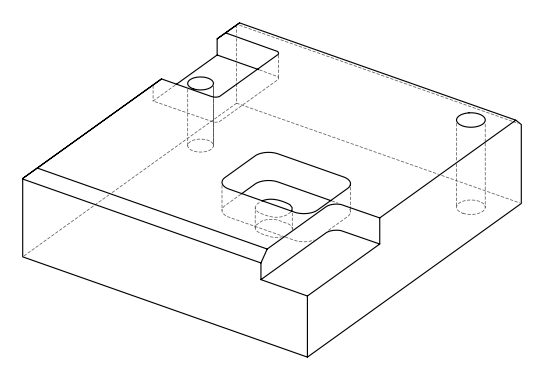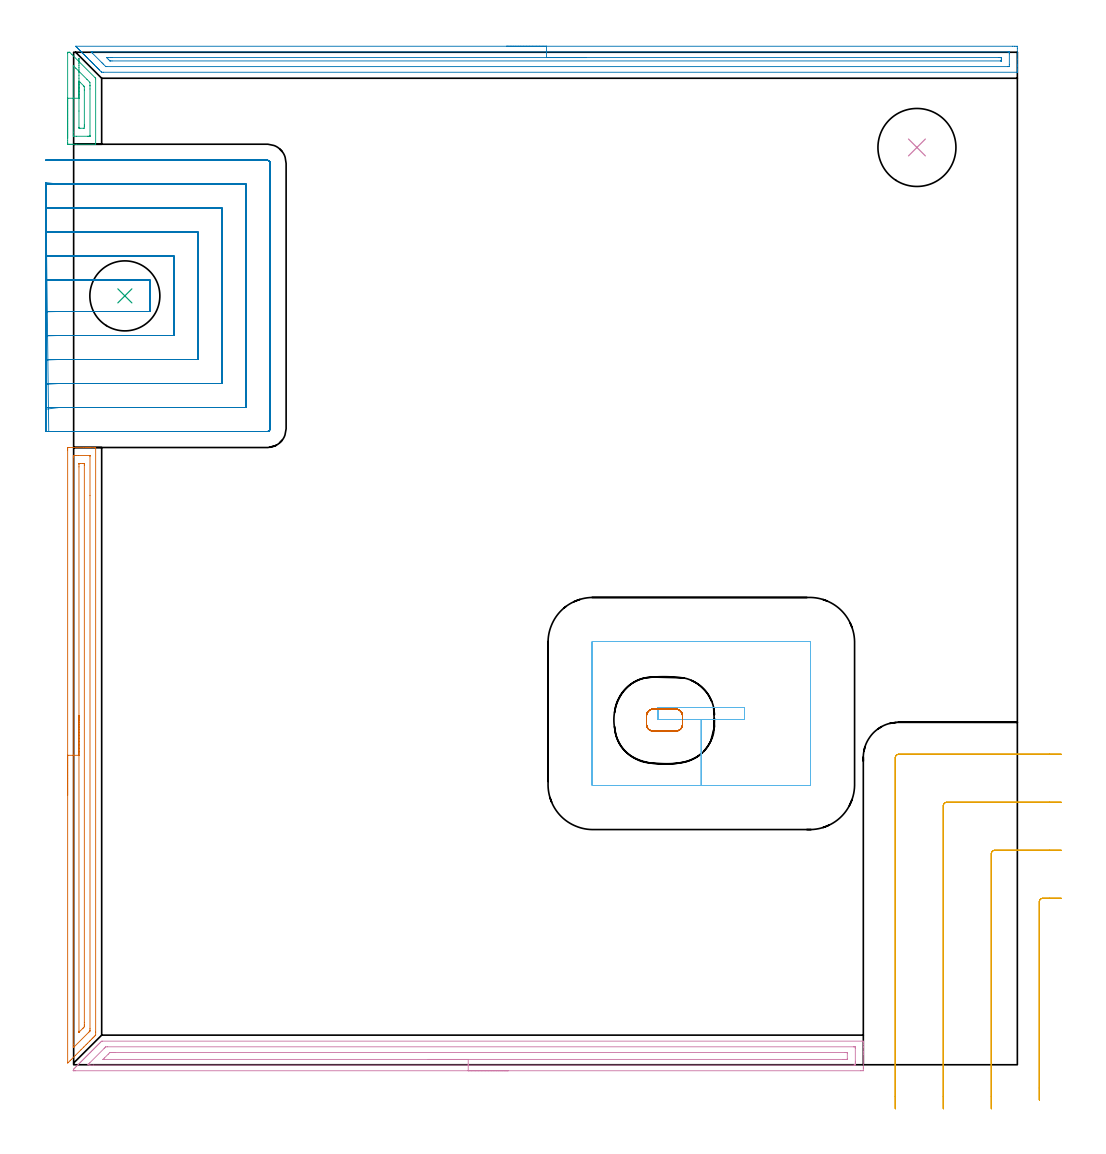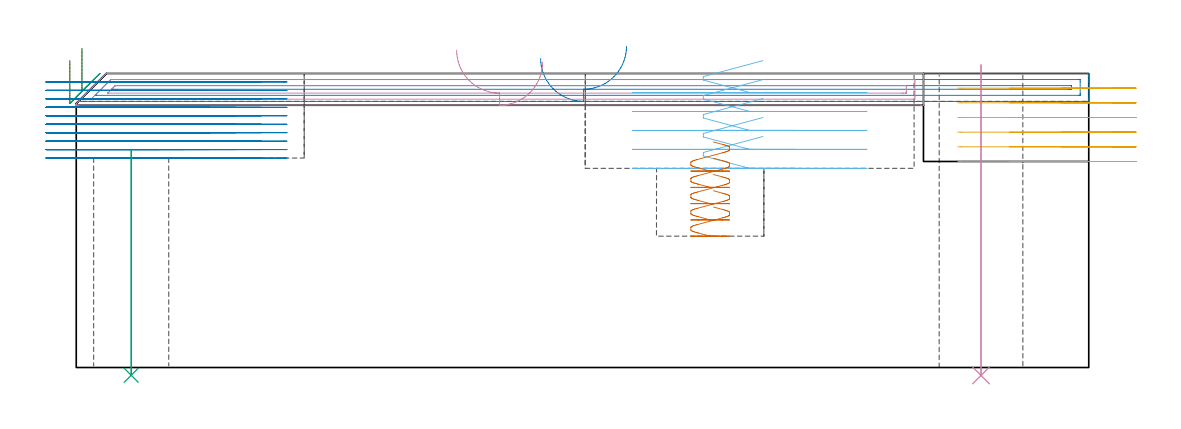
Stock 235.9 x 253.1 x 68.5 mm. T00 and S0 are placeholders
(PLAN: 10 operations, 6 tool changes, 47.2 min)
(1 AREA_MILL | FG_CHAMFER_SURFACE | UGT0205_001 | 3.8 min | 3890 mm3)
(2 AREA_MILL_1 | FG_CHAMFER_SURFACE_1 | UGT0205_001 | 5.75 min | 4986 mm3)
(3 AREA_MILL_2 | FG_CHAMFER_SURFACE_2 | UGT0205_001 | 0.67 min | 570 mm3)
(4 AREA_MILL_3 | FG_CHAMFER_SURFACE_3 | UGT0205_001 | 4.86 min | 5410 mm3)
(5 MILL_CORNER_NOTCH_RECTANGULAR | CORNER_NOTCH_RECTANGULAR | UGT0201_008 | Follow Part, ap 4, ae 75% | 5.04 min | 67102 mm3)
(6 MILL_RECTANGULAR_POCKET | POCKET_RECTANGULAR_STRAIGHT | UGT0201_105 | Follow Part, ap 5.5, ae 75% | 3.06 min | 95818 mm3)
(7 MILL_RECTANGULAR_POCKET_1 | POCKET_RECTANGULAR_STRAIGHT_1 | UGT0201_008 | Follow Part, ap 4, ae 75% | 0.8 min | 7222 mm3)
(8 MILL_SLOT | SLOT_PARTIAL_RECTANGULAR | NXT0201_009 | Follow Part, ap 2, ae 75% | 22.71 min | 78905 mm3)
(9 INDEXABLE_INSERT_DRILL_THROUGH_HOLE_FROM_SOLID | STEP1HOLE | NXT0302_006 | 0.22 min | 11724 mm3)
(10 INDEXABLE_INSERT_DRILL_THROUGH_HOLE_FROM_SOLID_1 | STEP1HOLE_1 | NXT0302_010 | 0.29 min | 20432 mm3)
(TOOL UGT0205_001 | Chamfer Mill 20 x 3 x 45 deg. | D20 FL50 Z2)
(TOOL UGT0201_008 | End Mill 16 mm | D16 FL32 Z4)
(TOOL UGT0201_105 | End Mill 22 mm | D22 FL25 Z2)
(TOOL NXT0201_009 | ENDMILL 8mm [2P460-0800-NA 1630] | D8 FL26 Z6)
(TOOL NXT0302_006 | Index. Insert Drill 17.5mm [880-D1750L25-05] | D17.5 PA176 FL88 Z2)
(TOOL NXT0302_010 | Index. Insert Drill 19.5mm [880-D1950L25-05] | D19.5 PA176 FL98 Z2)
(OP 1 AREA_MILL)
G17 G21 G94 G90
T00 M6
G54
G17 G0 G90 X-1.5 Y67.35 S1061 M3
G43 Z78.5 H0
Z71.5
G94 G1 Y67.388 Z70.628 F250.
Y67.502 Z69.764
Y67.691 Z68.912
Y67.953 Z68.08
Y68.287 Z67.274
Y68.69 Z66.5
Y69.159 Z65.764
Y69.69 Z65.072
Y70.279 Z64.429
Y70.922 Z63.84
Y71.614 Z63.309
Y72.35 Z62.84
Y73.124 Z62.437
Y73.93 Z62.103
Y74.762 Z61.841
Y75.614 Z61.652
Y76.478 Z61.538
Y77.35 Z61.5
X-1.499 Y153.689 Z61.501
X-1.496 Y154.114 Z61.502
X-1.492 Y154.29 Z61.505
X-1.078 Y154.3 Z61.919
X2.44 Z65.434
X2.995 Z65.992
X3.319 Z66.315
X3.874 Z66.87
X4.198 Z67.193
X5.189 Z68.189
X5.494 Y154.29 Z68.493
X5.5 Y154.135 Z68.5
Y8.154
X5.495 Y7.395 Z68.49
X5.362 Y7.261 Z68.36
X5.227 Y7.126 Z68.225
X5.078 Y6.975 Z68.073
X4.916 Y6.815 Z67.914
X4.802 Y6.701 Z67.8
X4.638 Y6.535 Z67.633
X4.469 Y6.368 Z67.467
X4.198 Y6.098 Z67.196
X4.024 Y5.922 Z67.02
X3.458 Y5.358 Z66.458
X3.131 Y5.029 Z66.127
X2.522 Y4.422 Z65.522
X1.853 Y3.753 Z64.852
X0.451 Y2.35 Z63.45
X-0.586 Y1.313 Z62.413
X-0.785 Y1.114 Z62.213
X-0.888 Y1.011 Z62.11
X-1.336 Y0.565 Z61.664
X-1.493 Y0.419 Z61.506
X-1.5 Y0.583 Z61.5
Y77.35
X-0.086 Z62.914
X-0.085 Y151.788 Z62.915
X-0.084 Y151.903 Z62.916
X-0.079 Y152.283 Z62.921
X0.295 Y152.295 Z63.295
X0.681 Y152.298 Z63.681
X1.17 Y152.3 Z64.17
X4.002 Y152.299 Z67.002
X4.032 Y152.297 Z67.032
X4.063 Y152.291 Z67.063
X4.079 Y152.286 Z67.079
X4.08 Y152.263 Z67.08
X4.085 Y152.019 Z67.085
X4.086 Y142.308 Z67.086
X4.085 Y9.047 Z67.085
X4.081 Y8.658 Z67.081
X4.079 Y8.465 Z67.079
X4.068 Y8.43 Z67.068
X4.046 Y8.403 Z67.046
X4.001 Y8.354 Z67.001
X3.804 Y8.154 Z66.804
X0.098 Y4.448 Z63.098
X0.014 Y4.367 Z63.014
X-0.067 Y4.291 Z62.933
X-0.077 Y4.282 Z62.923
X-0.08 Y4.33 Z62.92
X-0.084 Y4.467 Z62.916
X-0.085 Y4.583 Z62.915
X-0.086 Y5.106 Z62.914
Y77.35
X1.328 Z64.328
X1.329 Y149.46 Z64.329
X1.331 Y150.118 Z64.331
X1.333 Y150.235 Z64.333
X1.335 Y150.285 Z64.335
X1.388 Y150.293 Z64.388
X1.56 Y150.296 Z64.56
X2.261 Y150.299 Z65.261
X2.44 Y150.297 Z65.44
X2.619 Y150.292 Z65.619
X2.664 Y150.29 Z65.664
X2.667 Y150.258 Z65.667
X2.67 Y150.196 Z65.67
X2.671 Y150.118 Z65.671
Y149.882
Y10.597
X2.67 Y9.94 Z65.67
X2.668 Y9.708 Z65.668
X2.664 Y9.475 Z65.664
X2.44 Y9.242 Z65.44
X2.344 Y9.144 Z65.344
X1.354 Y8.154 Z64.354
X1.343 Y8.148 Z64.343
X1.335 Y8.147 Z64.335
X1.333 Y8.154 Z64.333
X1.331 Y8.172 Z64.331
X1.329 Y8.389 Z64.329
X1.328 Y77.35 Z64.328
Y78.222 Z64.367
Y79.087 Z64.48
Y79.938 Z64.669
Y80.77 Z64.932
Y81.576 Z65.265
Y82.35 Z65.668
Y83.086 Z66.137
Y83.778 Z66.668
Y84.421 Z67.257
Y85.011 Z67.901
Y85.542 Z68.593
Y86.01 Z69.328
Y86.413 Z70.102
Y86.747 Z70.908
Y87.009 Z71.74
Y87.198 Z72.592
Y87.312 Z73.457
Y87.35 Z74.328
G0 Z78.5
M5
M2
(OP 2 AREA_MILL_1)
G17 G21 G94 G90
T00 M6
G54
G17 G0 G90 X108.2 Y254.6 S1061 M3
G43 Z78.5 H0
Z72.
G94 G1 X108.238 Z71.128 F250.
X108.352 Z70.264
X108.541 Z69.412
X108.803 Z68.58
X109.137 Z67.774
X109.54 Z67.
X110.009 Z66.264
X110.54 Z65.572
X111.129 Z64.929
X111.772 Z64.34
X112.464 Z63.808
X113.2 Z63.34
X113.974 Z62.937
X114.78 Z62.603
X115.612 Z62.341
X116.464 Z62.152
X117.328 Z62.038
X118.2 Z62.
X234.697
X235.277 Y254.598 Z62.002
X235.851 Y254.593 Z62.004
X235.892 Y254.591 Z62.006
X235.9 Y254.022 Z62.575
Y251.35 Z65.245
Y249.92 Z66.676
Y249.569 Z67.026
Y248.866 Z67.733
Y248.556 Z68.043
X235.892 Y248.15 Z68.441
X235.89 Y248.103 Z68.488
X235.724 Y248.1 Z68.5
X7.379
X6.997 Y248.105 Z68.491
X6.885 Y248.214 Z68.383
X6.42 Y248.678 Z67.918
X6.357 Y248.742 Z67.857
X6.188 Y248.912 Z67.687
X6.123 Y248.975 Z67.621
X6.061 Y249.038 Z67.561
X5.89 Y249.21 Z67.389
X5.826 Y249.272 Z67.324
X5.766 Y249.334 Z67.265
X5.592 Y249.508 Z67.091
X5.529 Y249.569 Z67.028
X5.47 Y249.63 Z66.969
X5.294 Y249.806 Z66.793
X5.233 Y249.866 Z66.731
X5.174 Y249.926 Z66.673
X4.996 Y250.104 Z66.495
X4.936 Y250.163 Z66.434
X4.878 Y250.221 Z66.378
X4.698 Y250.401 Z66.198
X4.639 Y250.459 Z66.137
X4.582 Y250.517 Z66.082
X4.4 Y250.699 Z65.9
X4.342 Y250.756 Z65.84
X4.287 Y250.813 Z65.786
X4.102 Y250.997 Z65.602
X4.045 Y251.053 Z65.544
X3.991 Y251.109 Z65.49
X3.804 Y251.295 Z65.304
X3.749 Y251.35 Z65.247
X3.695 Y251.404 Z65.194
X3.506 Y251.593 Z65.006
X3.452 Y251.647 Z64.95
X3.399 Y251.7 Z64.899
X3.209 Y251.891 Z64.708
X3.155 Y251.944 Z64.653
X3.103 Y251.996 Z64.603
X2.911 Y252.189 Z64.41
X2.858 Y252.241 Z64.356
X2.808 Y252.292 Z64.307
X2.613 Y252.487 Z64.112
X2.561 Y252.537 Z64.06
X2.512 Y252.588 Z64.011
X2.315 Y252.785 Z63.814
X2.264 Y252.834 Z63.763
X2.216 Y252.883 Z63.716
X2.017 Y253.083 Z63.516
X1.968 Y253.131 Z63.466
X1.92 Y253.179 Z63.42
X1.719 Y253.381 Z63.218
X1.671 Y253.428 Z63.169
X1.625 Y253.475 Z63.124
X1.421 Y253.678 Z62.921
X1.374 Y253.725 Z62.872
X1.329 Y253.771 Z62.828
X1.123 Y253.976 Z62.623
X1.077 Y254.022 Z62.576
X0.946 Y254.154 Z62.446
X0.825 Y254.275 Z62.325
X0.632 Y254.467 Z62.131
X0.527 Y254.576 Z62.022
X0.517 Y254.594 Z62.003
X0.527 Y254.599 Z61.999
X0.736 Y254.6 Z62.
X118.2
Y253.186 Z63.414
X233.544 Y253.185 Z63.415
X233.654 Y253.184 Z63.416
X233.871 Y253.179 Z63.421
X233.891 Y253.169 Z63.431
X233.894 Y253.158 Z63.442
X233.897 Y253.131 Z63.469
X233.9 Y252.722 Z63.878
X233.899 Y250.052 Z66.548
X233.892 Y249.569 Z67.031
X233.89 Y249.525 Z67.075
X233.709 Y249.518 Z67.082
X233.599 Y249.515 Z67.085
X233.544 Y249.514 Z67.086
X233.489
X8.273
X8.218 Y249.515 Z67.085
X8.108 Y249.518 Z67.082
X8.04 Y249.521 Z67.079
X8.022 Y249.536 Z67.064
X7.984 Y249.569 Z67.031
X7.379 Y250.17 Z66.43
X7.09 Y250.459 Z66.141
X4.698 Y252.852 Z63.748
X4.422 Y253.131 Z63.469
X4.385 Y253.172 Z63.428
X4.382 Y253.177 Z63.423
X4.406 Y253.179 Z63.421
X4.479 Y253.183 Z63.417
X4.588 Y253.185 Z63.415
X4.643 Y253.186 Z63.414
X118.2
Y251.772 Z64.828
X231.279 Y251.771 Z64.829
X231.702 Y251.769 Z64.831
X231.842 Y251.767 Z64.833
X231.885 Y251.765 Z64.835
X231.891 Y251.678 Z64.922
X231.896 Y251.547 Z65.053
X231.899 Y251.35 Z65.25
Y251.154 Z65.446
X231.893 Y250.956 Z65.644
X231.89 Y250.934 Z65.666
X231.885 Y250.933 Z65.667
X231.861 Y250.93 Z65.67
X231.808 Y250.929 Z65.671
X231.702
X9.589
X9.167 Y250.932 Z65.668
X9.107 Y250.934 Z65.666
X9.075 Y250.936 Z65.664
X9.043 Y250.966 Z65.634
X8.91 Y251.093 Z65.507
X8.651 Y251.35 Z65.25
X8.273 Y251.733 Z64.867
X8.25 Y251.765 Z64.835
X8.273 Y251.766 Z64.834
X8.745 Y251.77 Z64.83
X9.167 Y251.771 Z64.829
X9.637 Y251.772 Z64.828
X118.2
X119.072 Z64.867
X119.937 Z64.98
X120.788 Z65.169
X121.62 Z65.432
X122.426 Z65.765
X123.2 Z66.168
X123.936 Z66.637
X124.628 Z67.168
X125.271 Z67.757
X125.86 Z68.401
X126.392 Z69.093
X126.86 Z69.828
X127.263 Z70.602
X127.597 Z71.408
X127.859 Z72.24
X128.048 Z73.092
X128.162 Z73.957
X128.2 Z74.828
G0 Z78.5
M5
M2
(OP 3 AREA_MILL_2)
G17 G21 G94 G90
T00 M6
G54
G17 G0 G90 X-1.5 Y231.6 S1061 M3
G43 Z78.5 H0
Z71.5
G94 G1 Y231.638 Z70.629 F250.
Y231.752 Z69.764
Y231.941 Z68.912
Y232.203 Z68.08
Y232.537 Z67.274
Y232.94 Z66.5
Y233.408 Z65.764
Y233.94 Z65.072
Y234.529 Z64.429
Y235.172 Z63.84
Y235.864 Z63.309
Y236.6 Z62.84
Y237.374 Z62.437
Y238.18 Z62.103
Y239.012 Z61.841
Y239.864 Z61.652
Y240.728 Z61.538
Y241.6 Z61.5
Y252.844
X-1.494 Y253.074 Z61.506
X-1.492 Y253.1 Z61.507
X-1.182 Z61.817
X-1.078 Y253.099 Z61.921
X-1.007 Y253.097 Z61.989
X-0.972 Y253.074 Z62.024
X-0.411 Y252.511 Z62.589
X5.377 Y246.722 Z68.375
X5.496 Y246.595 Z68.49
X5.5 Y246.454 Z68.5
Y230.126
X5.495 Y230.11 Z68.494
X5.45 Y230.1 Z68.449
X0.629 Z63.628
X-0.198 Z62.795
X-0.664 Z62.33
X-1.078 Y230.101 Z61.917
X-1.301 Y230.103 Z61.694
X-1.49 Y230.108 Z61.505
X-1.493 Y230.151 Z61.503
X-1.499 Y230.568 Z61.501
X-1.5 Y230.991 Z61.5
Y241.6
X-0.086 Z62.914
X-0.085 Y249.591 Z62.915
X-0.084 Y249.672 Z62.916
X-0.082 Y249.711 Z62.918
X-0.08 Y249.717 Z62.92
X-0.073 Y249.711 Z62.927
X0.548 Y249.102 Z63.548
X3.319 Y246.331 Z66.319
X4.072 Y245.572 Z67.072
X4.084 Y244.804 Z67.084
X4.085 Y244.689 Z67.085
X4.086 Y243.92 Z67.086
X4.085 Y232.333 Z67.085
X4.084 Y232.14 Z67.084
X4.082 Y232.118 Z67.082
X4.08 Y232.113 Z67.08
X4.06 Y232.11 Z67.06
X3.937 Y232.104 Z66.937
X3.783 Y232.101 Z66.783
X3.551 Y232.1 Z66.551
X0.681 Z63.681
X0.033 Y232.101 Z63.033
X-0.04 Y232.104 Z62.96
X-0.063 Y232.108 Z62.937
X-0.079 Y232.114 Z62.921
X-0.081 Y232.144 Z62.919
X-0.084 Y232.218 Z62.916
X-0.085 Y232.333 Z62.915
X-0.086 Y233.102 Z62.914
Y241.6
X1.329 Z64.329
Y245.572
Y245.804
X1.33 Y245.838 Z64.33
X1.331 Y245.856 Z64.331
X1.354 Y245.838 Z64.354
X1.491 Y245.708 Z64.491
X1.56 Y245.64 Z64.56
X2.51 Y244.689 Z65.51
X2.58 Y244.609 Z65.58
X2.665 Y244.51 Z65.665
X2.667 Y244.461 Z65.667
X2.671 Y243.806 Z65.671
Y243.574
Y234.981
X2.669 Y234.75 Z65.669
X2.664 Y234.516 Z65.664
X2.652 Y234.11 Z65.652
X2.44 Y234.1 Z65.44
X1.56 Z64.56
X1.348 Y234.11 Z64.348
X1.334 Y234.175 Z64.334
X1.332 Y234.198 Z64.332
X1.33 Y234.329 Z64.33
X1.329 Y238.407 Z64.329
Y241.6
Y242.472 Z64.367
Y243.336 Z64.48
Y244.188 Z64.669
Y245.02 Z64.932
Y245.826 Z65.265
Y246.6 Z65.668
Y247.336 Z66.137
Y248.028 Z66.668
Y248.671 Z67.257
Y249.26 Z67.901
Y249.791 Z68.593
Y250.26 Z69.329
Y250.663 Z70.102
Y250.997 Z70.908
Y251.259 Z71.74
Y251.448 Z72.592
Y251.562 Z73.457
Y251.6 Z74.329
G0 Z78.5
M5
M2
(OP 4 AREA_MILL_3)
G17 G21 G94 G90
T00 M6
G54
G17 G0 G90 X108.633 Y-1.5 S1061 M3
G43 Z78.5 H0
Z71.1
G94 G1 X108.595 Z70.229 F250.
X108.481 Z69.364
X108.292 Z68.512
X108.03 Z67.68
X107.696 Z66.874
X107.293 Z66.1
X106.825 Z65.364
X106.294 Z64.672
X105.704 Z64.029
X105.061 Z63.44
X104.369 Z62.909
X103.633 Z62.44
X102.859 Z62.037
X102.053 Z61.703
X101.221 Z61.441
X100.37 Z61.252
X99.505 Z61.138
X98.633 Z61.1
X0.472 Y-1.499 Z61.101
X0.161 Y-1.498 Z61.102
X0.051 Y-1.497 Z61.103
X0.026 Y-1.496 Z61.104
X0. Y-1.493 Z61.106
X-0.037 Y-1.488 Z61.11
X-0.124 Y-1.472 Z61.121
X-0.087 Y-1.363 Z61.231
X-0.016 Y-1.181 Z61.417
X-0.01 Y-1.167 Z61.431
X0.005 Y-1.106 Z61.491
X0.026 Y-1.073 Z61.524
X0.18 Y-0.918 Z61.677
X0.336 Y-0.763 Z61.835
X0.472 Y-0.627 Z61.971
X0.625 Y-0.472 Z62.123
X0.781 Y-0.318 Z62.28
X0.918 Y-0.181 Z62.417
X1.071 Y-0.027 Z62.568
X1.225 Y0.127 Z62.724
X1.364 Y0.265 Z62.863
X1.516 Y0.418 Z63.014
X1.67 Y0.571 Z63.169
X1.81 Y0.711 Z63.309
X1.962 Y0.864 Z63.459
X2.115 Y1.016 Z63.613
X2.256 Y1.158 Z63.755
X2.407 Y1.309 Z63.905
X2.559 Y1.46 Z64.058
X2.703 Y1.604 Z64.202
X2.852 Y1.755 Z64.35
X3.004 Y1.905 Z64.503
X3.149 Y2.05 Z64.648
X3.298 Y2.2 Z64.795
X3.448 Y2.35 Z64.947
X3.595 Y2.496 Z65.094
X3.743 Y2.645 Z65.241
X3.893 Y2.794 Z65.392
X4.041 Y2.942 Z65.54
X4.189 Y3.091 Z65.686
X4.338 Y3.239 Z65.836
X4.487 Y3.389 Z65.986
X4.634 Y3.536 Z66.132
X4.782 Y3.683 Z66.281
X4.934 Y3.835 Z66.432
X5.079 Y3.982 Z66.577
X5.227 Y4.128 Z66.726
X5.38 Y4.281 Z66.879
X5.525 Y4.427 Z67.023
X5.671 Y4.573 Z67.17
X5.826 Y4.727 Z67.325
X5.97 Y4.872 Z67.468
X6.116 Y5.017 Z67.615
X6.272 Y5.173 Z67.771
X6.416 Y5.318 Z67.913
X6.561 Y5.462 Z68.059
X6.718 Y5.619 Z68.217
X6.861 Y5.763 Z68.359
X6.928 Y5.827 Z68.424
X7.005 Y5.897 Z68.489
X7.165 Y5.9 Z68.5
X197.242
X197.39 Y5.897 Z68.488
X197.393 Y5.854 Z68.445
X197.4 Y5.487 Z68.086
Y5.059 Z67.658
Y4.427 Z67.022
Y3.22 Z65.817
Y2.645 Z65.24
Y-0.63 Z61.966
X197.398 Y-0.918 Z61.679
X197.393 Y-1.491 Z61.106
X197.372 Y-1.493 Z61.104
X196.796 Y-1.5 Z61.1
X98.633
Y-0.085 Z62.515
X4.934
X4.096 Y-0.081 Z62.519
X4.041 Y-0.078 Z62.522
X3.535 Y-0.027 Z62.573
X3.784 Y0.229 Z62.829
X4.041 Y0.491 Z63.091
X7.611 Y4.061 Z66.661
X7.795 Y4.243 Z66.843
X7.984 Y4.427 Z67.027
X8.04 Y4.478 Z67.078
X8.444 Y4.486 Z67.086
X195.011
X195.07 Y4.485 Z67.085
X195.187 Y4.482 Z67.082
X195.39 Y4.476 Z67.076
X195.392 Y4.427 Z67.027
X195.398 Y4.04 Z66.64
X195.4 Y0.864 Z63.464
X195.399 Y0.477 Z63.077
X195.392 Y-0.027 Z62.573
X195.39 Y-0.069 Z62.531
X195.246 Y-0.079 Z62.521
X195.128 Y-0.084 Z62.516
X195.069 Y-0.085 Z62.515
X98.633
Y1.329 Z63.929
X7.529
X7.437 Y1.33 Z63.93
X7.357 Y1.333 Z63.933
X7.347 Y1.335 Z63.935
X7.358 Y1.352 Z63.952
X7.391 Y1.389 Z63.989
X7.682 Y1.683 Z64.283
X8.645 Y2.645 Z65.245
X9.026 Y3.015 Z65.615
X9.08 Y3.065 Z65.665
X9.182 Y3.067 Z65.667
X9.396 Y3.07 Z65.67
X9.861 Y3.071 Z65.671
X10.288 Y3.072 Z65.672
X192.799 Y3.071 Z65.671
X193.226 Y3.069 Z65.669
X193.367 Y3.067 Z65.667
X193.384 Y3.065 Z65.665
X193.39 Y3.027 Z65.627
X193.396 Y2.935 Z65.535
X193.399 Y2.819 Z65.419
X193.398 Y1.583 Z64.183
X193.39 Y1.408 Z64.008
X193.377 Y1.335 Z63.935
X193.332 Y1.333 Z63.933
X193.226 Y1.33 Z63.93
X192.76 Y1.329 Z63.929
X192.334 Y1.328 Z63.928
X98.633 Y1.329 Z63.929
X97.762 Z63.967
X96.897 Z64.081
X96.045 Z64.269
X95.213 Z64.532
X94.407 Z64.866
X93.633 Z65.268
X92.897 Z65.737
X92.205 Z66.268
X91.562 Z66.858
X90.973 Z67.501
X90.442 Z68.193
X89.973 Z68.929
X89.57 Z69.703
X89.236 Z70.509
X88.974 Z71.341
X88.785 Z72.192
X88.671 Z73.057
X88.633 Z73.929
G0 Z78.5
M5
M2
(OP 5 MILL_CORNER_NOTCH_RECTANGULAR)
G17 G21 G94 G90
T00 M6
G54
G17 G0 G90 X246.9 Y41.6 S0 M3
G43 Z78.5 H0
Z65.083
G94 G1 X243.9 F250.
X242.196 F500.
G3 X241.4 Y40.804 R0.8
G1 Y-5.809
Y-8.809 F250.
G0 Z78.5
X246.9 Y53.6
Z65.083
G1 X243.9
X230.196 F500.
G3 X229.4 Y52.804 R0.8
G1 Y-8.
Y-11. F250.
G0 Z78.5
X246.9 Y65.6
Z65.083
G1 X243.9
X218.196 F500.
G3 X217.4 Y64.804 R0.8
G1 Y-8.
Y-11. F250.
G0 Z78.5
X246.9 Y77.6
Z65.083
G1 X243.9
X206.197 F500.
G3 X205.4 Y76.803 R0.8
G1 Y-8.
Y-11. F250.
G0 Z78.5
X246.9 Y41.6
Z61.667
G1 X243.9
X242.196 F500.
G3 X241.4 Y40.804 R0.8
G1 Y-5.809
Y-8.809 F250.
G0 Z78.5
X246.9 Y53.6
Z61.667
G1 X243.9
X230.196 F500.
G3 X229.4 Y52.804 R0.8
G1 Y-8.
Y-11. F250.
G0 Z78.5
X246.9 Y65.6
Z61.667
G1 X243.9
X218.196 F500.
G3 X217.4 Y64.804 R0.8
G1 Y-8.
Y-11. F250.
G0 Z78.5
X246.9 Y77.6
Z61.667
G1 X243.9
X206.197 F500.
G3 X205.4 Y76.803 R0.8
G1 Y-8.
Y-11. F250.
G0 Z78.5
X246.9 Y41.6
Z58.25
G1 X243.9
X242.196 F500.
G3 X241.4 Y40.804 R0.8
G1 Y-5.809
Y-8.809 F250.
G0 Z78.5
X246.9 Y53.6
Z58.25
G1 X243.9
X230.196 F500.
G3 X229.4 Y52.804 R0.8
G1 Y-8.
Y-11. F250.
G0 Z78.5
X246.9 Y65.6
Z58.25
G1 X243.9
X218.196 F500.
G3 X217.4 Y64.804 R0.8
G1 Y-8.
Y-11. F250.
G0 Z78.5
X246.9 Y77.6
Z58.25
G1 X243.9
X206.197 F500.
G3 X205.4 Y76.803 R0.8
G1 Y-8.
Y-11. F250.
G0 Z78.5
X246.9 Y41.6
Z54.833
G1 X243.9
X242.196 F500.
G3 X241.4 Y40.804 R0.8
G1 Y-5.809
Y-8.809 F250.
G0 Z78.5
X246.9 Y53.6
Z54.833
G1 X243.9
X230.196 F500.
G3 X229.4 Y52.804 R0.8
G1 Y-8.
Y-11. F250.
G0 Z78.5
X246.9 Y65.6
Z54.833
G1 X243.9
X218.196 F500.
G3 X217.4 Y64.804 R0.8
G1 Y-8.
Y-11. F250.
G0 Z78.5
X246.9 Y77.6
Z54.833
G1 X243.9
X206.197 F500.
G3 X205.4 Y76.803 R0.8
G1 Y-8.
Y-11. F250.
G0 Z78.5
X246.9 Y41.6
Z51.417
G1 X243.9
X242.196 F500.
G3 X241.4 Y40.804 R0.8
G1 Y-5.809
Y-8.809 F250.
G0 Z78.5
X246.9 Y53.6
Z51.417
G1 X243.9
X230.196 F500.
G3 X229.4 Y52.804 R0.8
G1 Y-8.
Y-11. F250.
G0 Z78.5
X246.9 Y65.6
Z51.417
G1 X243.9
X218.196 F500.
G3 X217.4 Y64.804 R0.8
G1 Y-8.
Y-11. F250.
G0 Z78.5
X246.9 Y77.6
Z51.417
G1 X243.9
X206.197 F500.
G3 X205.4 Y76.803 R0.8
G1 Y-8.
Y-11. F250.
G0 Z78.5
X246.9 Y41.6
Z48.
G1 X243.9
X242.196 F500.
G3 X241.4 Y40.804 R0.8
G1 Y-5.809
Y-8.809 F250.
G0 Z78.5
X246.9 Y53.6
Z48.
G1 X243.9
X230.196 F500.
G3 X229.4 Y52.804 R0.8
G1 Y-8.
Y-11. F250.
G0 Z78.5
X246.9 Y65.6
Z48.
G1 X243.9
X218.196 F500.
G3 X217.4 Y64.804 R0.8
G1 Y-8.
Y-11. F250.
G0 Z78.5
X246.9 Y77.6
Z48.
G1 X243.9
X206.197 F500.
G3 X205.4 Y76.803 R0.8
G1 Y-8.
Y-11. F250.
G0 Z78.5
M5
M2
(OP 6 MILL_RECTANGULAR_POCKET)
G17 G21 G94 G90
T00 M6
G54
G17 G0 G90 X159.992 Y89.3 S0 M3
G43 Z78.5 H0
Z71.5
G94 G1 X146.1 Z67.778 F250.
Y86.3 Z66.974
X156.9 Z64.08
X167.7 F500.
Y89.3
X146.1
Y86.3
X156.9
Y69.8
X184.
G3 X184.2 Y70. R0.2
G1 Y105.6
G3 X184. Y105.8 R0.2
G1 X129.8
G3 X129.6 Y105.6 R0.2
G1 Y70.
G3 X129.8 Y69.8 R0.2
G1 X156.9
X157.9
G0 X159.992 Y89.3 Z67.08
G1 X146.1 Z63.358 F250.
Y86.3 Z62.554
X156.9 Z59.66
X167.7 F500.
Y89.3
X146.1
Y86.3
X156.9
Y69.8
X184.
G3 X184.2 Y70. R0.2
G1 Y105.6
G3 X184. Y105.8 R0.2
G1 X129.8
G3 X129.6 Y105.6 R0.2
G1 Y70.
G3 X129.8 Y69.8 R0.2
G1 X156.9
X157.9
G0 X159.992 Y89.3 Z62.66
G1 X146.1 Z58.938 F250.
Y86.3 Z58.134
X156.9 Z55.24
X167.7 F500.
Y89.3
X146.1
Y86.3
X156.9
Y69.8
X184.
G3 X184.2 Y70. R0.2
G1 Y105.6
G3 X184. Y105.8 R0.2
G1 X129.8
G3 X129.6 Y105.6 R0.2
G1 Y70.
G3 X129.8 Y69.8 R0.2
G1 X156.9
X157.9
G0 X159.992 Y89.3 Z58.24
G1 X146.1 Z54.518 F250.
Y86.3 Z53.714
X156.9 Z50.82
X167.7 F500.
Y89.3
X146.1
Y86.3
X156.9
Y69.8
X184.
G3 X184.2 Y70. R0.2
G1 Y105.6
G3 X184. Y105.8 R0.2
G1 X129.8
G3 X129.6 Y105.6 R0.2
G1 Y70.
G3 X129.8 Y69.8 R0.2
G1 X156.9
X157.9
G0 X159.992 Y89.3 Z53.82
G1 X146.1 Z50.098 F250.
Y86.3 Z49.294
X156.9 Z46.4
X167.7 F500.
Y89.3
X146.1
Y86.3
X156.9
Y69.8
X184.
G3 X184.2 Y70. R0.2
G1 Y105.6
G3 X184. Y105.8 R0.2
G1 X129.8
G3 X129.6 Y105.6 R0.2
G1 Y70.
G3 X129.8 Y69.8 R0.2
G1 X156.9
X157.9
G0 Z78.5
M5
M2
(OP 7 MILL_RECTANGULAR_POCKET_1)
G17 G21 G94 G90
T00 M6
G54
G17 G0 G90 X148.455 Y83.4 S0 M3
G43 Z78.5 H0
Z52.55
G94 G1 X150.63 Z51.967 F250.
X150.97 Y83.461 Z51.875
X151.29 Y83.589 Z51.782
X151.578 Y83.779 Z51.69
X151.821 Y84.022 Z51.598
X152.011 Y84.31 Z51.505
X152.139 Y84.63 Z51.413
X152.2 Y84.97 Z51.32
Y87.33 Z50.688
X152.139 Y87.67 Z50.595
X152.011 Y87.99 Z50.503
X151.821 Y88.278 Z50.411
X151.578 Y88.521 Z50.318
X151.29 Y88.711 Z50.226
X150.97 Y88.839 Z50.134
X150.63 Y88.9 Z50.041
X144.77 Z48.471
X144.43 Y88.839 Z48.378
X144.11 Y88.711 Z48.286
X143.822 Y88.521 Z48.194
X143.579 Y88.278 Z48.101
X143.389 Y87.99 Z48.009
X143.261 Y87.67 Z47.917
X143.2 Y87.33 Z47.824
Y84.97 Z47.192
X143.261 Y84.63 Z47.099
X143.389 Y84.31 Z47.007
X143.579 Y84.022 Z46.915
X143.822 Y83.779 Z46.822
X144.11 Y83.589 Z46.73
X144.43 Y83.461 Z46.638
X144.77 Y83.4 Z46.545
X144.9 Z46.51
X147.7 Z45.76
X150.5 F500.
G3 X152.2 Y85.1 R1.7
G1 Y87.2
G3 X150.5 Y88.9 R1.7
G1 X144.9
G3 X143.2 Y87.2 R1.7
G1 Y85.1
G3 X144.9 Y83.4 R1.7
G1 X147.7
X148.7
G0 X148.455 Z48.76
G1 X150.63 Z48.177 F250.
X150.97 Y83.461 Z48.085
X151.29 Y83.589 Z47.992
X151.578 Y83.779 Z47.9
X151.821 Y84.022 Z47.808
X152.011 Y84.31 Z47.715
X152.139 Y84.63 Z47.623
X152.2 Y84.97 Z47.53
Y87.33 Z46.898
X152.139 Y87.67 Z46.805
X152.011 Y87.99 Z46.713
X151.821 Y88.278 Z46.621
X151.578 Y88.521 Z46.528
X151.29 Y88.711 Z46.436
X150.97 Y88.839 Z46.344
X150.63 Y88.9 Z46.251
X144.77 Z44.681
X144.43 Y88.839 Z44.588
X144.11 Y88.711 Z44.496
X143.822 Y88.521 Z44.404
X143.579 Y88.278 Z44.311
X143.389 Y87.99 Z44.219
X143.261 Y87.67 Z44.127
X143.2 Y87.33 Z44.034
Y84.97 Z43.402
X143.261 Y84.63 Z43.309
X143.389 Y84.31 Z43.217
X143.579 Y84.022 Z43.125
X143.822 Y83.779 Z43.032
X144.11 Y83.589 Z42.94
X144.43 Y83.461 Z42.848
X144.77 Y83.4 Z42.755
X144.9 Z42.72
X147.7 Z41.97
X150.5 F500.
G3 X152.2 Y85.1 R1.7
G1 Y87.2
G3 X150.5 Y88.9 R1.7
G1 X144.9
G3 X143.2 Y87.2 R1.7
G1 Y85.1
G3 X144.9 Y83.4 R1.7
G1 X147.7
X148.7
G0 X148.455 Z44.97
G1 X150.63 Z44.387 F250.
X150.97 Y83.461 Z44.295
X151.29 Y83.589 Z44.202
X151.578 Y83.779 Z44.11
X151.821 Y84.022 Z44.018
X152.011 Y84.31 Z43.925
X152.139 Y84.63 Z43.833
X152.2 Y84.97 Z43.74
Y87.33 Z43.108
X152.139 Y87.67 Z43.015
X152.011 Y87.99 Z42.923
X151.821 Y88.278 Z42.831
X151.578 Y88.521 Z42.738
X151.29 Y88.711 Z42.646
X150.97 Y88.839 Z42.554
X150.63 Y88.9 Z42.461
X144.77 Z40.891
X144.43 Y88.839 Z40.799
X144.11 Y88.711 Z40.706
X143.822 Y88.521 Z40.614
X143.579 Y88.278 Z40.521
X143.389 Y87.99 Z40.429
X143.261 Y87.67 Z40.337
X143.2 Y87.33 Z40.244
Y84.97 Z39.612
X143.261 Y84.63 Z39.519
X143.389 Y84.31 Z39.427
X143.579 Y84.022 Z39.335
X143.822 Y83.779 Z39.242
X144.11 Y83.589 Z39.15
X144.43 Y83.461 Z39.058
X144.77 Y83.4 Z38.965
X144.9 Z38.93
X147.7 Z38.18
X150.5 F500.
G3 X152.2 Y85.1 R1.7
G1 Y87.2
G3 X150.5 Y88.9 R1.7
G1 X144.9
G3 X143.2 Y87.2 R1.7
G1 Y85.1
G3 X144.9 Y83.4 R1.7
G1 X147.7
X148.7
G0 X148.455 Z41.18
G1 X150.63 Z40.597 F250.
X150.97 Y83.461 Z40.505
X151.29 Y83.589 Z40.412
X151.578 Y83.779 Z40.32
X151.821 Y84.022 Z40.228
X152.011 Y84.31 Z40.135
X152.139 Y84.63 Z40.043
X152.2 Y84.97 Z39.95
Y87.33 Z39.318
X152.139 Y87.67 Z39.225
X152.011 Y87.99 Z39.133
X151.821 Y88.278 Z39.041
X151.578 Y88.521 Z38.948
X151.29 Y88.711 Z38.856
X150.97 Y88.839 Z38.764
X150.63 Y88.9 Z38.671
X144.77 Z37.101
X144.43 Y88.839 Z37.009
X144.11 Y88.711 Z36.916
X143.822 Y88.521 Z36.824
X143.579 Y88.278 Z36.731
X143.389 Y87.99 Z36.639
X143.261 Y87.67 Z36.547
X143.2 Y87.33 Z36.454
Y84.97 Z35.822
X143.261 Y84.63 Z35.729
X143.389 Y84.31 Z35.637
X143.579 Y84.022 Z35.545
X143.822 Y83.779 Z35.452
X144.11 Y83.589 Z35.36
X144.43 Y83.461 Z35.268
X144.77 Y83.4 Z35.175
X144.9 Z35.14
X147.7 Z34.39
X150.5 F500.
G3 X152.2 Y85.1 R1.7
G1 Y87.2
G3 X150.5 Y88.9 R1.7
G1 X144.9
G3 X143.2 Y87.2 R1.7
G1 Y85.1
G3 X144.9 Y83.4 R1.7
G1 X147.7
X148.7
G0 X148.455 Z37.39
G1 X150.63 Z36.807 F250.
X150.97 Y83.461 Z36.715
X151.29 Y83.589 Z36.622
X151.578 Y83.779 Z36.53
X151.821 Y84.022 Z36.438
X152.011 Y84.31 Z36.345
X152.139 Y84.63 Z36.253
X152.2 Y84.97 Z36.16
Y87.33 Z35.528
X152.139 Y87.67 Z35.435
X152.011 Y87.99 Z35.343
X151.821 Y88.278 Z35.251
X151.578 Y88.521 Z35.158
X151.29 Y88.711 Z35.066
X150.97 Y88.839 Z34.974
X150.63 Y88.9 Z34.881
X144.77 Z33.311
X144.43 Y88.839 Z33.219
X144.11 Y88.711 Z33.126
X143.822 Y88.521 Z33.034
X143.579 Y88.278 Z32.941
X143.389 Y87.99 Z32.849
X143.261 Y87.67 Z32.757
X143.2 Y87.33 Z32.664
Y84.97 Z32.032
X143.261 Y84.63 Z31.939
X143.389 Y84.31 Z31.847
X143.579 Y84.022 Z31.755
X143.822 Y83.779 Z31.662
X144.11 Y83.589 Z31.57
X144.43 Y83.461 Z31.478
X144.77 Y83.4 Z31.385
X144.9 Z31.35
X147.7 Z30.6
X150.5 F500.
G3 X152.2 Y85.1 R1.7
G1 Y87.2
G3 X150.5 Y88.9 R1.7
G1 X144.9
G3 X143.2 Y87.2 R1.7
G1 Y85.1
G3 X144.9 Y83.4 R1.7
G1 X147.7
X148.7
G0 Z78.5
M5
M2
(OP 8 MILL_SLOT)
G17 G21 G94 G90
T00 M6
G54
G17 G0 G90 X-6.999 Y188.213 S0 M3
G43 Z78.5 H1
Z66.53
G94 G1 X-4. Y188.29 F250.
G2 X-3.231 Y188.3 R30. F500.
G1 X19.1
Y196.1
X-3.238
G2 X-4. Y196.11 R30.
G1 X-6.999 Y196.186 F250.
X-6.998 Y182.192
X-4. Y182.288
G2 X-3.231 Y182.3 R24. F500.
G1 X25.1
Y202.1
X-3.238
G2 X-4. Y202.112 R24.
G1 X-6.998 Y202.207 F250.
X-6.997 Y176.155
X-4. Y176.284
G2 X-3.231 Y176.3 R18. F500.
G1 X31.1
Y208.1
X-3.238
G2 X-4. Y208.116 R18.
G1 X-6.997 Y208.243 F250.
X-6.994 Y170.083
X-4. Y170.275
G2 X-3.231 Y170.3 R12. F500.
G1 X37.1
Y214.1
X-3.238
G2 X-4. Y214.124 R12.
G1 X-6.994 Y214.315 F250.
X-6.975 Y163.866
X-4. Y164.251
G2 X-3.231 Y164.3 R6. F500.
G1 X43.1
Y220.1
X-3.238
G2 X-4. Y220.149 R6.
G1 X-6.976 Y220.53 F250.
X-6.231 Y158.3
X-3.231
X48.4 F500.
G3 X49.1 Y159. R0.7
G1 Y225.4
G3 X48.4 Y226.1 R0.7
G1 X-3.238
X-6.238 F250.
G0 X-7. Y188.299 Z64.56
G1 X-4. Y188.3
X19.1 F500.
Y196.1
X-4.
X-7. Y196.101 F250.
Y182.299
X-4. Y182.3
X25.1 F500.
Y202.1
X-4.
X-7. Y202.102 F250.
Y176.298
X-4. Y176.3
X31.1 F500.
Y208.1
X-4.
X-7. Y208.102 F250.
Y170.297
X-4. Y170.3
X37.1 F500.
Y214.1
X-4.
X-7. Y214.103 F250.
Y164.294
X-4. Y164.3
X43.1 F500.
Y220.1
X-4.
X-7. Y220.106 F250.
X-6.989 Y158.3
X-3.989
X48.4 F500.
G3 X49.1 Y159. R0.7
G1 Y225.4
G3 X48.4 Y226.1 R0.7
G1 X-3.988
X-6.988 F250.
G0 X-7. Y188.3 Z62.59
G1 X-4.
X19.1 F500.
Y196.1
X-4.
X-7. F250.
Y182.3
X-4.
X25.1 F500.
Y202.1
X-4.
X-7. F250.
Y176.3
X-4.
X31.1 F500.
Y208.1
X-4.
X-7. F250.
Y170.3
X-4.
X37.1 F500.
Y214.1
X-4.
X-7. F250.
Y164.3
X-4.
X43.1 F500.
Y220.1
X-4.
X-7. F250.
Y158.3
X-4.
X48.4 F500.
G3 X49.1 Y159. R0.7
G1 Y225.4
G3 X48.4 Y226.1 R0.7
G1 X-4.
X-7. F250.
G0 Y188.3 Z60.62
G1 X-4.
X19.1 F500.
Y196.1
X-4.
X-7. F250.
Y182.3
X-4.
X25.1 F500.
Y202.1
X-4.
X-7. F250.
Y176.3
X-4.
X31.1 F500.
Y208.1
X-4.
X-7. F250.
Y170.3
X-4.
X37.1 F500.
Y214.1
X-4.
X-7. F250.
Y164.3
X-4.
X43.1 F500.
Y220.1
X-4.
X-7. F250.
Y158.3
X-4.
X48.4 F500.
G3 X49.1 Y159. R0.7
G1 Y225.4
G3 X48.4 Y226.1 R0.7
G1 X-4.
X-7. F250.
G0 Y188.3 Z58.65
G1 X-4.
X19.1 F500.
Y196.1
X-4.
X-7. F250.
Y182.3
X-4.
X25.1 F500.
Y202.1
X-4.
X-7. F250.
Y176.3
X-4.
X31.1 F500.
Y208.1
X-4.
X-7. F250.
Y170.3
X-4.
X37.1 F500.
Y214.1
X-4.
X-7. F250.
Y164.3
X-4.
X43.1 F500.
Y220.1
X-4.
X-7. F250.
Y158.3
X-4.
X48.4 F500.
G3 X49.1 Y159. R0.7
G1 Y225.4
G3 X48.4 Y226.1 R0.7
G1 X-4.
X-7. F250.
G0 Y188.3 Z56.68
G1 X-4.
X19.1 F500.
Y196.1
X-4.
X-7. F250.
Y182.3
X-4.
X25.1 F500.
Y202.1
X-4.
X-7. F250.
Y176.3
X-4.
X31.1 F500.
Y208.1
X-4.
X-7. F250.
Y170.3
X-4.
X37.1 F500.
Y214.1
X-4.
X-7. F250.
Y164.3
X-4.
X43.1 F500.
Y220.1
X-4.
X-7. F250.
Y158.3
X-4.
X48.4 F500.
G3 X49.1 Y159. R0.7
G1 Y225.4
G3 X48.4 Y226.1 R0.7
G1 X-4.
X-7. F250.
G0 Y188.3 Z54.71
G1 X-4.
X19.1 F500.
Y196.1
X-4.
X-7. F250.
Y182.3
X-4.
X25.1 F500.
Y202.1
X-4.
X-7. F250.
Y176.3
X-4.
X31.1 F500.
Y208.1
X-4.
X-7. F250.
Y170.3
X-4.
X37.1 F500.
Y214.1
X-4.
X-7. F250.
Y164.3
X-4.
X43.1 F500.
Y220.1
X-4.
X-7. F250.
Y158.3
X-4.
X48.4 F500.
G3 X49.1 Y159. R0.7
G1 Y225.4
G3 X48.4 Y226.1 R0.7
G1 X-4.
X-7. F250.
G0 Y188.3 Z52.74
G1 X-4.
X19.1 F500.
Y196.1
X-4.
X-7. F250.
Y182.3
X-4.
X25.1 F500.
Y202.1
X-4.
X-7. F250.
Y176.3
X-4.
X31.1 F500.
Y208.1
X-4.
X-7. F250.
Y170.3
X-4.
X37.1 F500.
Y214.1
X-4.
X-7. F250.
Y164.3
X-4.
X43.1 F500.
Y220.1
X-4.
X-7. F250.
Y158.3
X-4.
X48.4 F500.
G3 X49.1 Y159. R0.7
G1 Y225.4
G3 X48.4 Y226.1 R0.7
G1 X-4.
X-7. F250.
G0 Y188.3 Z50.77
G1 X-4.
X19.1 F500.
Y196.1
X-4.
X-7. F250.
Y182.3
X-4.
X25.1 F500.
Y202.1
X-4.
X-7. F250.
Y176.3
X-4.
X31.1 F500.
Y208.1
X-4.
X-7. F250.
Y170.3
X-4.
X37.1 F500.
Y214.1
X-4.
X-7. F250.
Y164.3
X-4.
X43.1 F500.
Y220.1
X-4.
X-7. F250.
Y158.3
X-4.
X48.4 F500.
G3 X49.1 Y159. R0.7
G1 Y225.4
G3 X48.4 Y226.1 R0.7
G1 X-4.
X-7. F250.
G0 Y188.3 Z48.8
G1 X-4.
X19.1 F500.
Y196.1
X-4.
X-7. F250.
Y182.3
X-4.
X25.1 F500.
Y202.1
X-4.
X-7. F250.
Y176.3
X-4.
X31.1 F500.
Y208.1
X-4.
X-7. F250.
Y170.3
X-4.
X37.1 F500.
Y214.1
X-4.
X-7. F250.
Y164.3
X-4.
X43.1 F500.
Y220.1
X-4.
X-7. F250.
Y158.3
X-4.
X48.4 F500.
G3 X49.1 Y159. R0.7
G1 Y225.4
G3 X48.4 Y226.1 R0.7
G1 X-4.
X-7. F250.
G0 Z78.5
M5
M2
(OP 9 INDEXABLE_INSERT_DRILL_THROUGH_HOLE_FROM_SOLID)
G17 G21 G94 G90
T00 M6
G54
G17 G0 G90 X12.8 Y192.2 S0 M3
G43 Z78.5 H1
G94 G81 G98 Z-1.806 F250. R50.8
G80
M5
M2
(OP 10 INDEXABLE_INSERT_DRILL_THROUGH_HOLE_FROM_SOLID_1)
G17 G21 G94 G90
T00 M6
G54
G17 G0 G90 X210.8 Y229.3 S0 M3
G43 Z78.5 H1
G94 G81 G98 Z-1.84 F250. R70.5
G80
M5
M2
